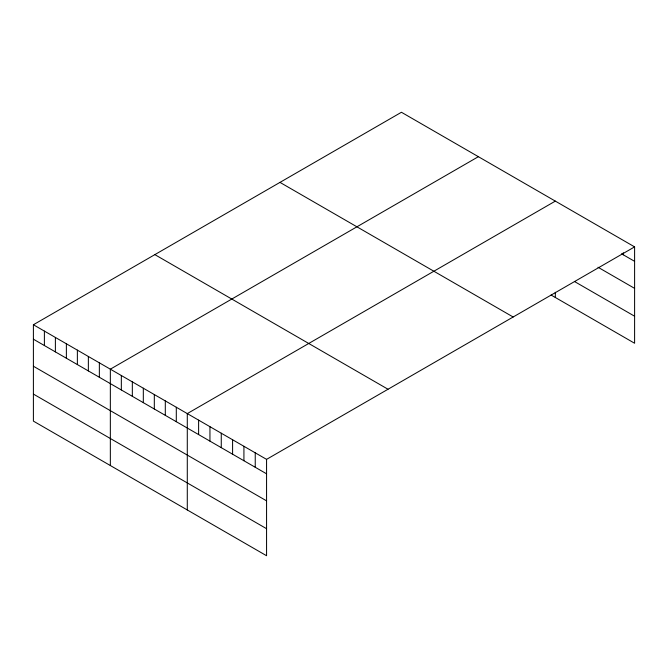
<?xml version="1.0" encoding="UTF-8"?>
<svg xmlns="http://www.w3.org/2000/svg" width="668" height="668" viewBox="0 0 668 668"><rect width="100%" height="100%" fill="white"/><g stroke="black" fill="none" stroke-linecap="round" stroke-linejoin="round"><path stroke-width="1" d="M634.6 246.884L266.565 459.367L266.565 555.734L33.4 421.116L33.4 324.748L401.435 112.266L634.6 246.884L634.6 343.252L551.092 295.039M478.38 156.688L110.345 369.17L110.345 465.538M555.325 201.118L187.291 413.592L187.291 509.96M621.532 253.79L634.6 261.33M598.01 267.242L634.6 288.367M574.488 281.512L634.6 316.214M279.984 182.389L513.149 316.999M154.851 254.625L388.016 389.244M33.4 324.748L266.565 459.367M33.4 339.194L266.565 473.812M33.4 366.231L266.565 500.85M33.4 394.078L266.565 528.697M623.277 252.729L623.277 254.792M555.325 292.283L555.325 297.485M255.243 452.829L255.243 467.274M243.92 446.291L243.92 460.736M232.589 439.753L232.589 454.198M221.267 433.215L221.267 447.66M209.944 426.677L209.944 441.122M198.613 420.13L198.613 434.584M176.302 407.246L176.302 421.692M165.305 400.9L165.305 415.346M154.316 394.554L154.316 409M143.319 388.208L143.319 402.654M132.331 381.862L132.331 396.308M121.334 375.516L121.334 389.962M99.357 362.824L99.357 377.27M88.36 356.478L88.36 370.924M77.371 350.132L77.371 364.578M66.374 343.786L66.374 358.232M55.386 337.44L55.386 351.886M44.389 331.094L44.389 345.54"/></g></svg>
